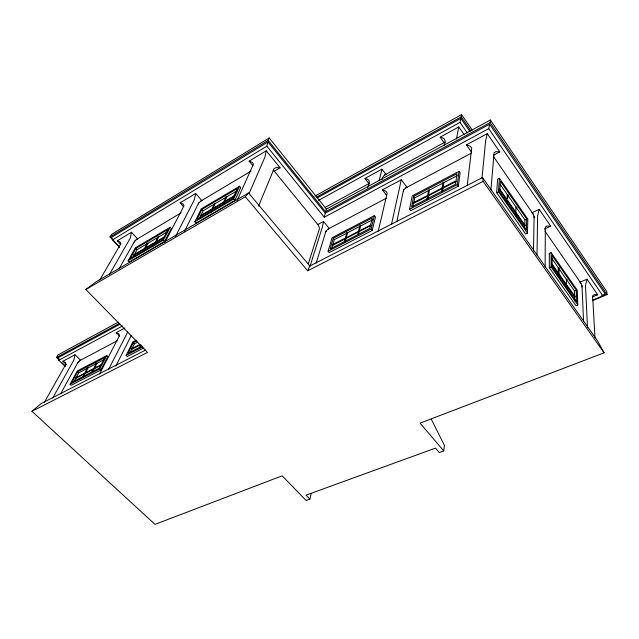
<?xml version="1.0" encoding="UTF-8"?>
<svg xmlns="http://www.w3.org/2000/svg" width="639" height="639" viewBox="0 0 639 639"><rect width="100%" height="100%" fill="white"/><g stroke="black" fill="none" stroke-linecap="round" stroke-linejoin="round"><path stroke-width="0.96" d="M545.147 266.942L545.315 227.133L546.928 225.99L550.706 226.174L539.172 209.344L531.975 212.779M66.392 364.589L62.91 361.227L74.987 354.749L73.956 359.885L52.71 398.025M537.008 255.376L537.599 215.926L539.172 209.344M533.453 251.119L534.148 216.174M527.447 233.171L527.854 219.169L499.426 178.289L497.645 179.192L496.623 192.69L525.641 234.018L527.447 233.171L498.444 191.788L499.426 178.289M526.736 219.081L526.408 230.12L499.682 191.964L500.441 181.292L526.736 219.081L524.962 219.928L524.683 228.371M120.547 244.29L117.304 240.815L131.482 232.245L130.284 238.091L109.588 274.227M515.657 215.479L516.04 207.132L516.911 207.236L516.584 207.915M516.208 216.27L516.328 213.698M506.775 202.803L506.975 199.544M507.023 198.713L507.27 194.552L508.141 194.647L507.63 198.673M507.334 203.601L507.438 201.908M490.944 189.831L494.067 152.697L495.848 151.667L499.81 151.898L487.301 133.639L466.39 144.853L471.534 152.186M183.409 206.549L180.134 202.843L195.686 193.441L194.4 199.592L175.581 236.342M592.313 300.697L607.05 294.611L490.105 122.552L490.345 120.012L326.369 209.097L325.531 211.733L268.156 140.42L269.243 137.96L326.369 209.097M481.966 178.145L485.688 140.54L487.301 133.639M145.876 349.932L41.295 403.481L31.95 411.3L155.005 524.387L282.15 475.815L306.105 500.473L309.875 499.115L306.041 495.161L435.502 448.115L439.289 452.54L443.754 450.934L444.377 445.295L431.293 419.216M467.197 185.749L471.718 147.984L470.216 146.259L466.39 144.853M458.339 186.189L460.104 172.873L459.034 171.364L412.219 195.838L409.567 209.241L410.669 210.702L458.339 186.189L457.236 184.671L459.034 171.364M252.916 165.693L249.154 161.124L266.279 150.78L264.889 157.258L249.066 193.489M470.951 130.947L461.214 116.889L461.534 114.613L314.947 196.085M456.478 139.03L458.77 126.929L464.058 134.502M442.468 191.516L443.841 182.626L443.027 182.363L441.549 191.988M443.929 145.844C446.334 140.404 445.135 138.088 440.159 137.153L458.77 126.929M427.858 199.056L428.434 195.742M426.948 199.52L428.601 189.887L429.408 190.142L428.553 195.031L442.172 187.978M317.551 224.672L323.542 221.453L322.176 227.652L310.035 266.255M413.058 206.693L413.401 202.531L427.659 195.502M413.832 202.659L414.783 197.763L413.697 196.309L456.989 173.704L455.551 184.216L411.628 206.892L413.697 196.309M489.626 124.23L605.325 294.228L602.881 295.889L488.731 128.655L489.626 124.23L325.283 213.146L324.285 217.244L266.854 146.155L267.965 141.97L325.283 213.146M396.819 221.717L403.632 189.631M467.365 133.04L459.968 122.4L460.815 118.407L469.905 131.514M386.044 174.551L381.954 169.135L379.159 180.861M391.443 224.561L401.308 179.759L407.099 187.483M378.192 231.334L387.21 193.002L385.972 191.261L382.434 189.871L401.308 179.759M309.875 499.115L311.185 493.667M372.186 230.495L375.476 217.02L374.382 215.623L332.104 237.724L328.103 251.239L329.213 252.597L372.186 230.495L371.075 229.082L374.382 215.623M382.098 179.591L382.577 177.658A3.602 1.286 -37.6 0 1 385.868 174.319M358.279 234.952L360.628 225.966L359.853 225.727L358.511 231.326L347.097 237.245M357.664 234.545L358.104 232.876M367.537 187.842C369.949 182.49 370.66 179.487 364.997 178.449L381.954 169.135M344.285 242.173L346.825 232.516L347.592 232.756L346.226 237.7L332.456 244.489L332.719 245.296L371.211 225.367M345.1 241.75L346.026 238.411M331.737 248.643L334.373 239.641L372.609 219.728M333.278 238.299L330.139 248.962L369.733 228.514L372.369 217.891L333.278 238.299L334.373 239.641M316.129 263.188L326.138 230.663M308.23 264.027L319.3 229.185A3.73 1.693 62.1 0 0 317.799 224.537L274.315 171.172A3.866 1.781 60.1 0 0 273.077 170.054M592.377 296.951L597.689 294.739L587.033 279.187L585.492 285.473L587.489 327.176M258.523 206.133L274.115 168.584L276.216 167.586L280.066 167.793L274.075 171.316M31.95 411.3L147.505 352.408L85.85 289.499L245.32 196.74L307.678 270.784L309.811 266L482.517 177.57L597.904 341.434L604.087 352.832L420.055 423.13L443.754 450.934M237.117 200.446L253.451 164.127L252.509 162.466L249.154 161.124M234.92 200.438L240.711 187.65L239.529 186.253L201.213 208.905L194.847 221.749L196.053 223.107L234.92 200.438L233.714 199.017L239.529 186.253M222.228 205.686L226.198 196.477L226.965 196.716L224.776 201.405L234.801 195.526M223.354 204.456L224.465 202.076M210.319 212.651L211.844 209.48M211.062 212.22L215.151 203.681L214.392 203.434L212.172 208.801L201.668 214.96M139.701 348.351L141.323 345.02M139.893 347.001L140.708 345.34M199.352 218.498L200.862 215.439L200.295 215.319L200.526 216.11L234.497 196.197M201.245 214.656L203.17 210.734L236.933 190.845M201.988 209.384L196.98 219.52L232.804 198.545L237.412 188.465L201.988 209.384L203.17 210.734M129.997 352.736L134.438 343.782L137.856 342.001M143.887 347.904L127.249 356.458L126.147 355.348L132.84 341.913L136.299 340.108M136.882 340.835L133.351 342.68L128.072 353.287L142.13 346.026M184.511 231.206L198.865 202.691M115.835 366.099L131.291 335.443M108.574 369.438L127.776 331.849M100.85 370.029L107.807 356.642L106.729 355.572L77.303 370.955L70.026 384.271L71.121 385.317L100.85 370.029L99.748 368.951L70.026 384.271M99.548 374.055L119.461 335.643L118.91 333.933L116.218 332.639L124.956 327.951M164.79 242.628L184.008 205.83L183.257 204.16L180.134 202.843M99.748 368.951L106.729 355.572M164.566 241.47L171.324 228.57L170.15 227.268L135.332 247.844L128.119 260.76L129.318 262.038L164.566 241.47L163.368 240.152L170.15 227.268M91.744 372.473L93.494 369.166M93.861 368.463L96.377 363.064L97.024 363.272L92.32 372.178M154.518 244.737L156.164 241.662M156.587 240.871L158.696 236.933L157.961 236.702L155.908 241.27M83.07 376.355L84.396 373.879M83.19 376.882L87.95 367.992L87.311 367.792L84.771 373.176L76.952 377.226M153.416 245.935L155.485 242.053L146.227 247.493M73.908 381.675L78.733 372.801L104.309 359.477M143.04 251.454L147.234 243.028L147.96 243.259L143.711 251.063M77.654 371.754L71.919 382.274L99.333 368.128L104.844 357.56L77.654 371.754L78.733 372.801M60.697 393.664L78.174 361.938M132.736 257.485L134.446 254.402L133.863 254.322L134.07 255.081L164.782 237.069M134.885 253.619L137.065 249.673L166.811 232.157M135.891 248.411L130.212 258.611L162.705 239.585L168.073 229.409L135.891 248.411L137.065 249.673M118.982 268.947L134.813 240.903M44.418 402.266L65.889 364.182L65.45 362.497L62.91 361.227M59.411 360.244L56.551 357.481L58.069 354.861L118.351 322.104M99.796 279.93L120.811 243.786L120.212 242.117L117.304 240.815M119.453 247.117L109.964 237.005L111.49 234.465L269.243 137.96M245.32 196.74L248.539 192.938L309.811 266M574.9 300.913L574.78 297.263L575.356 296.624L566.977 285.361M85.85 289.499L95.858 281.951L248.539 192.938M109.964 237.005L268.156 140.42M267.965 141.97L111.505 237.349L112.672 239.777L119.453 247.013M112.672 239.777L266.854 146.155M135.971 239.785L181.125 212.835M200.494 201.269L251.047 171.1M135.3 253.899L145.388 247.98M156.978 241.183L163.512 237.349M213.761 207.867L224.033 201.844M128.119 260.76L163.368 240.152M194.847 221.749L233.714 199.017M316.609 197.076L461.214 116.889M317.663 197.683L461.861 117.832M318.605 200.382L459.968 122.4M325.363 207.284L368.919 183.553M384.446 175.094L444.057 142.625A3.77 1.366 -36.1 0 1 445.191 142.13M56.551 357.481L119.589 323.326M325.531 211.733L490.105 122.552M65.258 366.466L58.812 360.268L57.909 357.8L120.148 324.125M58.812 360.268L122.52 325.946M324.285 217.244L488.731 128.655M79.22 360.915L117.448 340.659M327.783 229.225L386.331 198.21M405.366 188.13L471.103 153.296M493.731 155.069L499.81 151.898M414.783 197.763L457.236 175.645M85.338 372.88L100.938 364.797M139.733 344.693L131.458 348.686L131.65 349.413L140.253 344.956M359.334 230.903L370.532 225.104M443.091 187.507L454.888 181.388M101.385 365.077L75.698 378.376L75.53 377.681L76.081 377.681M413.697 203.37L456.478 181.22M126.147 355.348L142.777 346.769M328.103 251.239L371.075 229.082M409.567 209.241L457.236 184.671M307.678 270.784L483.156 181.364L482.517 177.57M496.623 192.69L498.444 191.788M544.428 229.089L550.706 226.174M551.066 252.557L549.3 253.348L549.324 267.733L576.027 305.754L577.808 305.011L577.257 290.234L551.066 252.557L551.122 266.934L577.808 305.011M549.324 267.733L551.122 266.934M579.924 282.214L587.033 279.187M574.757 296.48L574.573 291.088L576.33 290.346L552.096 255.528L552.16 266.894L576.745 301.999L576.33 290.346M601.642 295.753L605.325 294.228M592.752 300.074L602.881 295.889M552.032 258.755L566.346 279.291L567.184 279.403M524.795 225.032L525.378 225.12L524.771 225.767L507.486 201.061M597.689 294.739L594.086 294.611L592.625 295.833L594.989 337.887M57.909 357.8L59.347 359.182M61.56 362.313L65.138 365.764M74.987 354.749L80.594 360.22A3.179 0.951 -44.4 0 0 77.439 363.279M116.218 332.639L119.549 336.01M133.351 342.68L134.438 343.782M131.482 232.245L137.72 239.002M195.686 193.441L201.964 200.678M266.279 150.78L280.066 167.793M323.542 221.453L329.373 228.65M364.997 178.449L369.11 183.8M382.434 189.871L386.675 195.422M440.159 137.153L444.033 142.593M483.156 181.364L604.087 352.832M499.379 188.681L506.431 198.769M507.526 200.342L515.809 212.188M516.36 212.971L524.236 224.233M552.631 264.842L557.767 272.19M558.845 273.74L565.93 283.868M499.323 189.4L506.927 200.263M551.489 263.971L574.78 297.263M500.273 184.511L524.962 219.928M566.849 280.01L574.573 291.088M461.534 114.613L472.301 130.172M493.364 156.371L533.198 214.065M544.891 231.014L581.067 283.412M490.345 120.012L606.826 291.648L607.05 294.611M581.993 285.449L583.567 321.673M567.001 286.136L567.041 287.949M566.346 279.291L566.458 283.748M566.474 284.643L566.553 288.133M558.893 277.198L559.109 267.805L558.27 267.701L558.398 277.366M532.223 212.659A3.954 1.118 64.2 0 1 534.124 217.572M580.164 282.111A3.818 1.03 65.4 0 1 582.057 286.927M134.078 242.189A3.53 0.911 -42.1 0 1 137.561 238.834M198.218 203.977A3.69 1.006 -41 0 1 201.804 200.494M403.353 190.965A3.962 1.502 -37.2 0 1 406.947 187.283M325.722 232.013A3.738 1.374 -39.3 0 1 329.221 228.466"/></g></svg>
